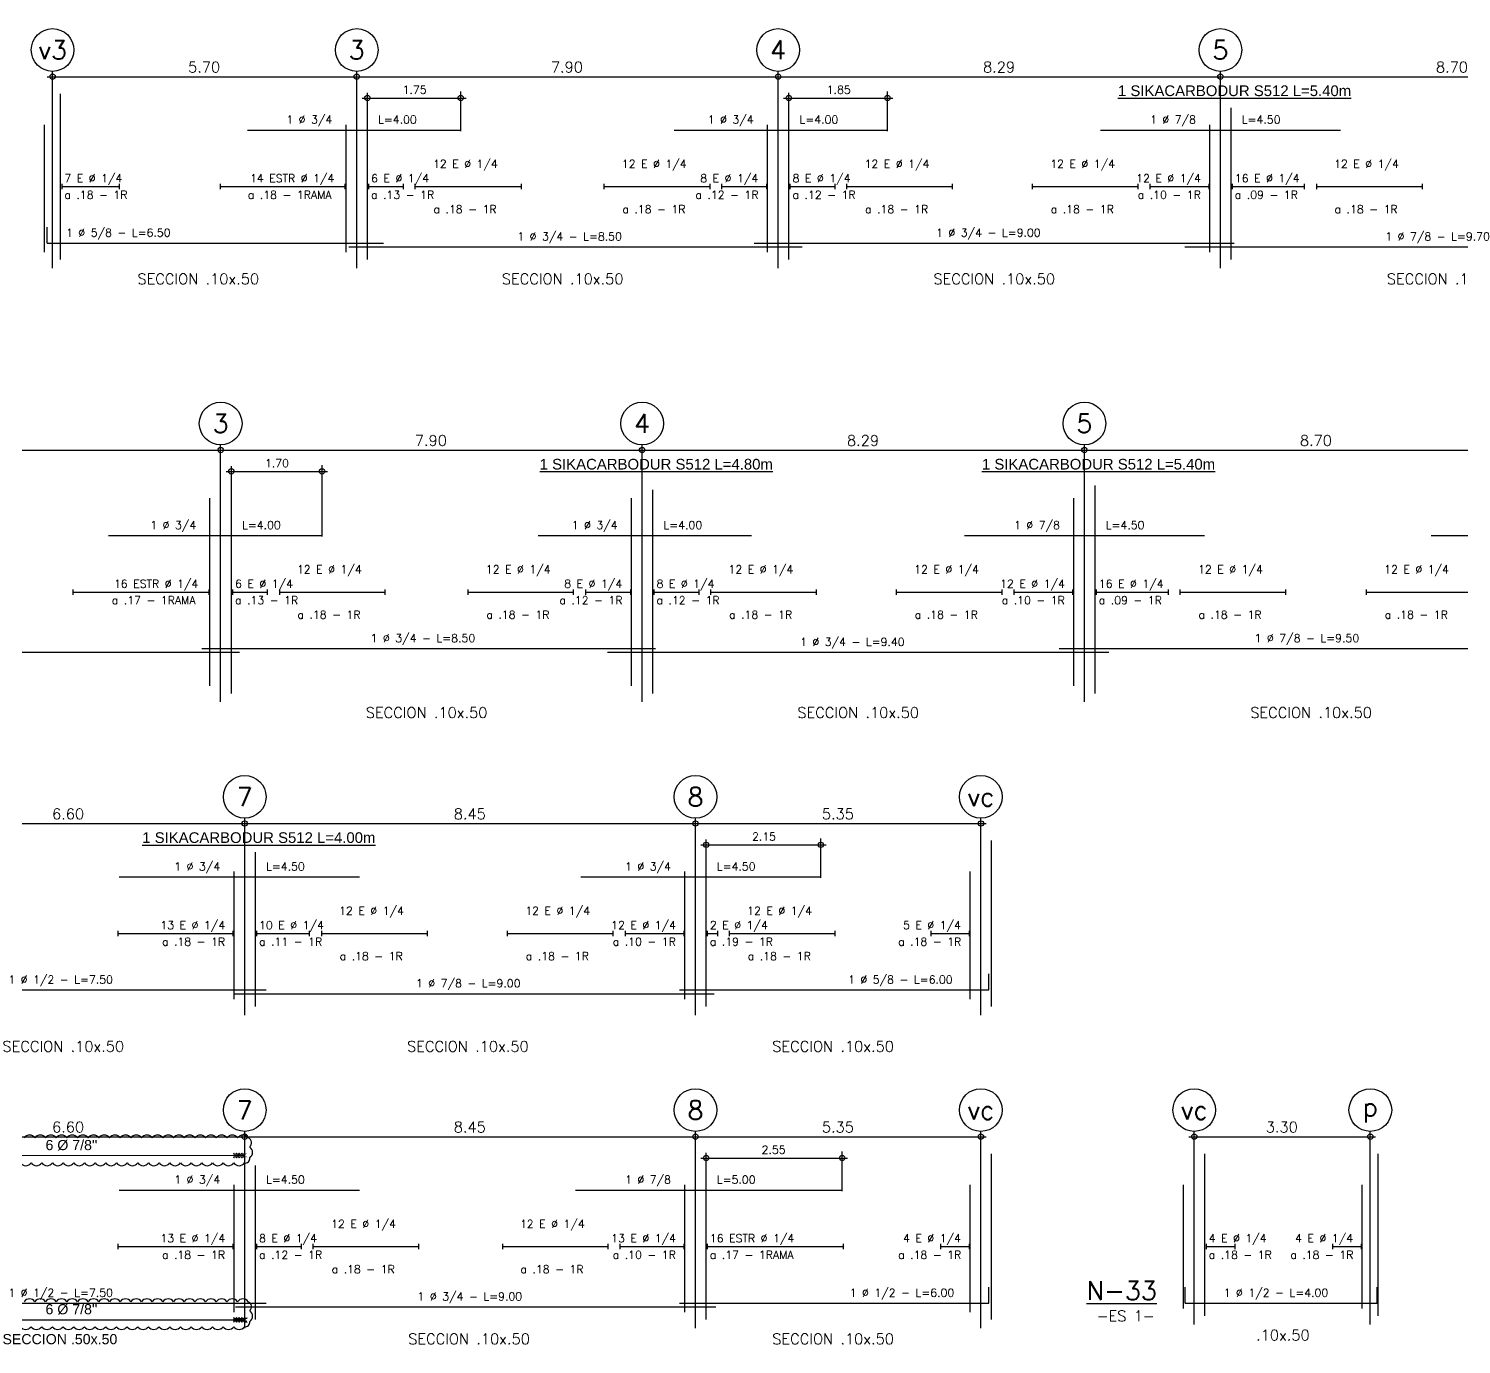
# Model space of a CAD drawing. Header units: millimetres. Extents: x 1 to 301, y -42 to 59.
# Drawn here: x 97.21 to 124.07, y 32.6 to 57.26 of the extents above; entities that cross this region are included whole.
import ezdxf
from ezdxf.enums import TextEntityAlignment as Align

# ---------------------------------------------------------------- set-up
doc = ezdxf.new("R2010")
doc.units = ezdxf.units.MM
doc.header["$LTSCALE"] = 0.0003
doc.header["$PDMODE"] = 34
doc.header["$PDSIZE"] = 0.1
doc.layers.add('SIM-ACHURADOS', color=8, linetype='Continuous')
doc.layers.add('SIM-FIBRACARB', color=4, linetype='Continuous')
doc.styles.add('ARIAL EE', font='arial.ttf')
doc.styles.add('P140', font='SIMPLEX', dxfattribs={"height": 0.35})
doc.styles.add('P60', font='SIMPLEX', dxfattribs={"height": 0.16})
doc.styles.add('P80', font='SIMPLEX', dxfattribs={"height": 0.2})

msp = doc.modelspace()

# ---------------------------------------------------------------- hatches: boundary and pattern name
at = {"layer": 'SIM-ACHURADOS'}
h = msp.add_hatch(dxfattribs=at)
h.set_pattern_fill('AR-SAND', color=256, scale=0.00039)
h.set_pattern_definition([(37.5, (92.060587, 55.013889), (-0.000624012, 0.019087116), [0, -0.01505712, 0, -0.0168402, 0, -0.01609725]), (7.5, (92.060587, 55.01389), (0.017531408, 0.02795618), [0, -0.00812292, 0, -0.01357122, 0, -0.00520065]), (327.5, (92.048403, 55.013889), (0.030848702, 5.605e-05), [0, -0.004953, 0, -0.0178308, 0, -0.0232791]), (317.5, (92.048403, 55.01389), (0.0297787, 0.008694244), [0, -0.0024765, 0, -0.01168908, 0, -0.0133731])])
edge = h.paths.add_edge_path()
edge.add_arc((101.28, 36.183), 0.025, 180, 360, ccw=False)
edge.add_arc((101.23, 36.183), 0.025, 180, 360, ccw=False)
edge.add_arc((101.18, 36.183), 0.025, 180, 360, ccw=False)
edge.add_arc((101.13, 36.183), 0.025, 180, 360, ccw=False)
edge.add_arc((101.08, 36.183), 0.025, 180, 360, ccw=False)
edge.add_line((101.055, 36.183), (101.055, 36.097))
edge.add_arc((101.08, 36.097), 0.025, 360, 540, ccw=False)
edge.add_arc((101.13, 36.097), 0.025, 360, 540, ccw=False)
edge.add_arc((101.18, 36.097), 0.025, 360, 540, ccw=False)
edge.add_arc((101.23, 36.097), 0.025, 360, 540, ccw=False)
edge.add_arc((101.28, 36.097), 0.025, 360, 540, ccw=False)
edge.add_arc((101.304, 36.14), 0.0434, 87.5097, 272.4903, ccw=False)
h = msp.add_hatch(dxfattribs=at)
h.set_pattern_fill('AR-SAND', color=256, scale=0.00039)
h.set_pattern_definition([(37.5, (92.060587, 51.931109), (-0.000624012, 0.019087116), [0, -0.01505712, 0, -0.0168402, 0, -0.01609725]), (7.5, (92.060587, 51.93111), (0.017531408, 0.02795618), [0, -0.00812292, 0, -0.01357122, 0, -0.00520065]), (327.5, (92.048403, 51.931109), (0.030848702, 5.605e-05), [0, -0.004953, 0, -0.0178308, 0, -0.0232791]), (317.5, (92.048403, 51.93111), (0.0297787, 0.008694244), [0, -0.0024765, 0, -0.01168908, 0, -0.0133731])])
edge = h.paths.add_edge_path()
edge.add_arc((101.28, 33.101), 0.025, 180, 360, ccw=False)
edge.add_arc((101.23, 33.101), 0.025, 180, 360, ccw=False)
edge.add_arc((101.18, 33.101), 0.025, 180, 360, ccw=False)
edge.add_arc((101.13, 33.101), 0.025, 180, 360, ccw=False)
edge.add_arc((101.08, 33.101), 0.025, 180, 360, ccw=False)
edge.add_line((101.055, 33.101), (101.055, 33.014))
edge.add_arc((101.08, 33.014), 0.025, 360, 540, ccw=False)
edge.add_arc((101.13, 33.014), 0.025, 360, 540, ccw=False)
edge.add_arc((101.18, 33.014), 0.025, 360, 540, ccw=False)
edge.add_arc((101.23, 33.014), 0.025, 360, 540, ccw=False)
edge.add_arc((101.28, 33.014), 0.025, 360, 540, ccw=False)
edge.add_arc((101.304, 33.057), 0.0434, 87.5097, 272.4903, ccw=False)

# ---------------------------------------------------------------- linework, layer by layer
at = {"color": 6}
for points in [[(97.055, 35.999, 0.520567), (97.255, 35.999, 0.520567), (97.455, 35.999, 0.520567), (97.655, 35.999, 0.520567), (97.855, 35.999, 0.520567), (98.055, 35.999, 0.520567), (98.255, 35.999, 0.520567), (98.455, 35.999, 0.520567), (98.655, 35.999, 0.520567), (98.855, 35.999, 0.520567), (99.055, 35.999, 0.520567), (99.255, 35.999, 0.520567), (99.455, 35.999, 0.520567), (99.655, 35.999, 0.520567), (99.855, 35.999, 0.520567), (100.055, 35.999, 0.520567), (100.255, 35.999, 0.520567), (100.455, 35.999, 0.520567), (100.655, 35.999, 0.520567), (100.855, 35.999, 0.520567), (101.055, 35.999, 0.520567), (101.255, 35.999, 0.520567), (101.356, 36.097, 0.520567), (101.356, 36.297, 0.520567), (101.328, 36.469, 0.520567), (101.128, 36.469, 0.520567), (100.928, 36.469, 0.520567), (100.728, 36.469, 0.520567), (100.528, 36.469, 0.520567), (100.328, 36.469, 0.520567), (100.128, 36.469, 0.520567), (99.928, 36.469, 0.520567), (99.728, 36.469, 0.520567), (99.528, 36.469, 0.520567), (99.328, 36.469, 0.520567), (99.128, 36.469, 0.520567), (98.928, 36.469, 0.520567), (98.728, 36.469, 0.520567), (98.528, 36.469, 0.520567), (98.328, 36.469, 0.520567), (98.128, 36.469, 0.520567), (97.928, 36.469, 0.520567), (97.728, 36.469, 0.520567), (97.528, 36.469, 0.520567), (97.328, 36.469, 0.520567), (97.128, 36.469, 0.520567)], [(97.055, 32.929, 0.520567), (97.255, 32.929, 0.520567), (97.455, 32.929, 0.520567), (97.655, 32.929, 0.520567), (97.855, 32.929, 0.520567), (98.055, 32.929, 0.520567), (98.255, 32.929, 0.520567), (98.455, 32.929, 0.520567), (98.655, 32.929, 0.520567), (98.855, 32.929, 0.520567), (99.055, 32.929, 0.520567), (99.255, 32.929, 0.520567), (99.455, 32.929, 0.520567), (99.655, 32.929, 0.520567), (99.855, 32.929, 0.520567), (100.055, 32.929, 0.520567), (100.255, 32.929, 0.520567), (100.455, 32.929, 0.520567), (100.655, 32.929, 0.520567), (100.855, 32.929, 0.520567), (101.055, 32.929, 0.520567), (101.255, 32.929, 0.520567), (101.356, 33.027, 0.520567), (101.356, 33.227, 0.520567), (101.328, 33.398, 0.520567), (101.128, 33.398, 0.520567), (100.928, 33.398, 0.520567), (100.728, 33.398, 0.520567), (100.528, 33.398, 0.520567), (100.328, 33.398, 0.520567), (100.128, 33.398, 0.520567), (99.928, 33.398, 0.520567), (99.728, 33.398, 0.520567), (99.528, 33.398, 0.520567), (99.328, 33.398, 0.520567), (99.128, 33.398, 0.520567), (98.928, 33.398, 0.520567), (98.728, 33.398, 0.520567), (98.528, 33.398, 0.520567), (98.328, 33.398, 0.520567), (98.128, 33.398, 0.520567), (97.928, 33.398, 0.520567), (97.728, 33.398, 0.520567), (97.528, 33.398, 0.520567), (97.328, 33.398, 0.520567), (97.128, 33.398, 0.520567)]]:
    msp.add_lwpolyline(points, format="xyb", dxfattribs=at)
for points in [[(101.055, 36.097, -1), (101.105, 36.097, -1), (101.155, 36.097, -1), (101.205, 36.097, -1), (101.255, 36.097, -1), (101.255, 36.097, 0.107777), (101.255, 36.183, -1), (101.255, 36.183, -1), (101.205, 36.183, -1), (101.155, 36.183, -1), (101.105, 36.183, -1), (101.055, 36.183)], [(101.055, 33.014, -1), (101.105, 33.014, -1), (101.155, 33.014, -1), (101.205, 33.014, -1), (101.255, 33.014, -1), (101.255, 33.014, 0.107777), (101.255, 33.101, -1), (101.255, 33.101, -1), (101.205, 33.101, -1), (101.155, 33.101, -1), (101.105, 33.101, -1), (101.055, 33.101)]]:
    msp.add_lwpolyline(points, format="xyb")
at = {"layer": 'SIM-ACHURADOS'}
for p, q in [((97.66, 52.771), (97.66, 56.461)), ((103.36, 52.771), (103.36, 56.461)), ((111.26, 52.771), (111.26, 56.461)), ((119.55, 52.771), (119.55, 56.461)), ((97.66, 56.361), (148.65, 56.361)), ((97.81, 52.931), (97.81, 56.041)), ((103.56, 52.931), (103.56, 56.041)), ((103.56, 55.961), (105.31, 55.961)), ((105.31, 55.341), (105.31, 56.081)), ((111.46, 52.931), (111.46, 56.041)), ((111.46, 55.961), (113.31, 55.961)), ((113.31, 55.341), (113.31, 56.081)), ((119.75, 52.931), (119.75, 55.778)), ((97.51, 53.071), (97.51, 55.461)), ((101.31, 55.361), (105.31, 55.361)), ((103.16, 53.071), (103.16, 55.461)), ((109.31, 55.361), (113.31, 55.361)), ((111.06, 53.071), (111.06, 55.461)), ((117.3, 55.361), (121.8, 55.361)), ((119.35, 53.071), (119.35, 55.461)), ((97.83, 54.351), (97.83, 54.251)), ((97.83, 54.301), (98.91, 54.301)), ((98.91, 54.351), (98.91, 54.251)), ((100.8, 54.351), (100.8, 54.251)), ((100.8, 54.301), (103.14, 54.301)), ((103.14, 54.351), (103.14, 54.251)), ((103.58, 54.351), (103.58, 54.251)), ((103.58, 54.301), (104.23, 54.301)), ((104.23, 54.351), (104.23, 54.251)), ((104.45, 54.351), (104.45, 54.251)), ((104.45, 54.301), (106.44, 54.301)), ((106.44, 54.351), (106.44, 54.251)), ((107.99, 54.351), (107.99, 54.251)), ((107.99, 54.301), (109.98, 54.301)), ((109.98, 54.351), (109.98, 54.251)), ((110.2, 54.351), (110.2, 54.251)), ((110.2, 54.301), (111.04, 54.301)), ((111.04, 54.351), (111.04, 54.251)), ((111.48, 54.351), (111.48, 54.251)), ((111.48, 54.301), (112.32, 54.301)), ((112.32, 54.351), (112.32, 54.251)), ((112.54, 54.351), (112.54, 54.251)), ((112.54, 54.301), (114.52, 54.301)), ((114.52, 54.351), (114.52, 54.251)), ((116.02, 54.351), (116.02, 54.251)), ((116.02, 54.301), (118, 54.301)), ((118, 54.351), (118, 54.251)), ((118.23, 54.351), (118.23, 54.251)), ((118.23, 54.301), (119.33, 54.301)), ((119.33, 54.351), (119.33, 54.251)), ((119.77, 54.351), (119.77, 54.251)), ((119.77, 54.301), (121.12, 54.301)), ((121.12, 54.351), (121.12, 54.251)), ((121.35, 54.351), (121.35, 54.251)), ((121.35, 54.301), (123.33, 54.301)), ((123.33, 54.351), (123.33, 54.251)), ((97.56, 53.241), (97.56, 53.541)), ((97.56, 53.241), (103.86, 53.241)), ((110.81, 53.241), (119.81, 53.241)), ((103.21, 53.171), (111.71, 53.171)), ((118.88, 53.171), (128.58, 53.171)), ((100.81, 44.641), (100.81, 49.461)), ((108.71, 44.641), (108.71, 49.461)), ((117, 44.641), (117, 49.461)), ((81.2, 49.361), (146.1, 49.361)), ((101.01, 44.801), (101.01, 49.041)), ((101.01, 48.961), (102.71, 48.961)), ((102.71, 47.741), (102.71, 49.081)), ((108.91, 44.801), (108.91, 48.619)), ((117.2, 44.801), (117.2, 48.7)), ((100.61, 44.941), (100.61, 48.461)), ((108.51, 44.941), (108.51, 48.461)), ((116.8, 44.941), (116.8, 48.461)), ((98.71, 47.761), (102.71, 47.761)), ((106.76, 47.761), (110.76, 47.761)), ((114.75, 47.761), (119.25, 47.761)), ((123.5, 47.761), (128, 47.761)), ((98.04, 46.751), (98.04, 46.651)), ((100.59, 46.751), (100.59, 46.651)), ((101.03, 46.751), (101.03, 46.651)), ((101.68, 46.751), (101.68, 46.651)), ((101.91, 46.751), (101.91, 46.651)), ((103.89, 46.751), (103.89, 46.651)), ((105.44, 46.751), (105.44, 46.651)), ((107.42, 46.751), (107.42, 46.651)), ((107.65, 46.751), (107.65, 46.651)), ((108.49, 46.751), (108.49, 46.651)), ((108.93, 46.751), (108.93, 46.651)), ((109.77, 46.751), (109.77, 46.651)), ((109.99, 46.751), (109.99, 46.651)), ((111.97, 46.751), (111.97, 46.651)), ((113.47, 46.751), (113.47, 46.651)), ((115.45, 46.751), (115.45, 46.651)), ((115.68, 46.751), (115.68, 46.651)), ((116.78, 46.751), (116.78, 46.651)), ((117.22, 46.751), (117.22, 46.651)), ((118.57, 46.751), (118.57, 46.651)), ((118.79, 46.751), (118.79, 46.651)), ((120.77, 46.751), (120.77, 46.651)), ((122.28, 46.751), (122.28, 46.651)), ((98.04, 46.701), (100.59, 46.701)), ((101.03, 46.701), (101.68, 46.701)), ((101.91, 46.701), (103.89, 46.701)), ((105.44, 46.701), (107.42, 46.701)), ((107.65, 46.701), (108.49, 46.701)), ((108.93, 46.701), (109.77, 46.701)), ((109.99, 46.701), (111.97, 46.701)), ((113.47, 46.701), (115.45, 46.701)), ((115.68, 46.701), (116.78, 46.701)), ((117.22, 46.701), (118.57, 46.701)), ((118.79, 46.701), (120.77, 46.701)), ((122.28, 46.701), (124.26, 46.701)), ((91.46, 45.571), (101.16, 45.571)), ((100.46, 45.641), (108.96, 45.641)), ((108.06, 45.571), (117.46, 45.571)), ((116.53, 45.641), (126.03, 45.641)), ((101.26, 38.771), (101.26, 42.461)), ((109.71, 38.771), (109.71, 42.461)), ((115.06, 38.771), (115.06, 42.461)), ((81.2, 42.361), (115.06, 42.361)), ((109.91, 38.931), (109.91, 42.041)), ((109.91, 41.961), (112.06, 41.961)), ((112.06, 41.341), (112.06, 42.081)), ((115.26, 38.931), (115.26, 42.041)), ((101.46, 38.931), (101.46, 41.822)), ((98.91, 41.361), (103.41, 41.361)), ((101.06, 39.071), (101.06, 41.461)), ((107.56, 41.361), (112.06, 41.361)), ((109.51, 39.071), (109.51, 41.461)), ((114.86, 39.071), (114.86, 41.461)), ((98.88, 40.351), (98.88, 40.251)), ((98.88, 40.301), (101.04, 40.301)), ((101.04, 40.351), (101.04, 40.251)), ((101.48, 40.351), (101.48, 40.251)), ((101.48, 40.301), (102.47, 40.301)), ((102.47, 40.351), (102.47, 40.251)), ((102.7, 40.351), (102.7, 40.251)), ((102.7, 40.301), (104.68, 40.301)), ((104.68, 40.351), (104.68, 40.251)), ((106.18, 40.351), (106.18, 40.251)), ((106.18, 40.301), (108.16, 40.301)), ((108.16, 40.351), (108.16, 40.251)), ((108.39, 40.351), (108.39, 40.251)), ((108.39, 40.301), (109.49, 40.301)), ((109.49, 40.351), (109.49, 40.251)), ((109.93, 40.351), (109.93, 40.251)), ((109.93, 40.301), (110.12, 40.301)), ((110.12, 40.351), (110.12, 40.251)), ((110.34, 40.351), (110.34, 40.251)), ((110.34, 40.301), (112.32, 40.301)), ((112.32, 40.351), (112.32, 40.251)), ((114.12, 40.351), (114.12, 40.251)), ((114.12, 40.301), (114.84, 40.301)), ((114.84, 40.351), (114.84, 40.251)), ((115.21, 39.241), (115.21, 39.541)), ((94.16, 39.241), (101.66, 39.241)), ((109.41, 39.241), (115.21, 39.241)), ((101.06, 39.171), (110.06, 39.171)), ((101.26, 32.901), (101.26, 36.591)), ((109.71, 32.901), (109.71, 36.591)), ((115.06, 32.901), (115.06, 36.591)), ((119.06, 32.971), (119.06, 36.591)), ((122.36, 32.971), (122.36, 36.591)), ((81.2, 36.491), (115.06, 36.491)), ((119.06, 36.491), (122.36, 36.491)), ((109.91, 33.061), (109.91, 36.171)), ((109.91, 36.091), (112.46, 36.091)), ((112.46, 35.471), (112.46, 36.211)), ((115.26, 33.061), (115.26, 36.171)), ((119.26, 33.131), (119.26, 36.171)), ((122.51, 33.131), (122.51, 36.171)), ((101.46, 33.061), (101.46, 35.952)), ((98.91, 35.491), (103.41, 35.491)), ((101.06, 33.201), (101.06, 35.591)), ((107.46, 35.491), (112.46, 35.491)), ((109.51, 33.201), (109.51, 35.591)), ((114.86, 33.201), (114.86, 35.591)), ((118.86, 33.271), (118.86, 35.591)), ((122.21, 33.271), (122.21, 35.591)), ((98.88, 34.481), (98.88, 34.381)), ((98.88, 34.431), (101.04, 34.431)), ((101.04, 34.481), (101.04, 34.381)), ((101.48, 34.481), (101.48, 34.381)), ((101.48, 34.431), (102.32, 34.431)), ((102.32, 34.481), (102.32, 34.381)), ((102.54, 34.481), (102.54, 34.381)), ((102.54, 34.431), (104.52, 34.431)), ((104.52, 34.481), (104.52, 34.381)), ((106.09, 34.481), (106.09, 34.381)), ((106.09, 34.431), (108.07, 34.431)), ((108.07, 34.481), (108.07, 34.381)), ((108.29, 34.481), (108.29, 34.381)), ((108.29, 34.431), (109.49, 34.431)), ((109.49, 34.481), (109.49, 34.381)), ((109.93, 34.481), (109.93, 34.381)), ((109.93, 34.431), (112.48, 34.431)), ((112.48, 34.481), (112.48, 34.381)), ((114.3, 34.481), (114.3, 34.381)), ((114.3, 34.431), (114.84, 34.431)), ((114.84, 34.481), (114.84, 34.381)), ((119.28, 34.481), (119.28, 34.381)), ((119.28, 34.431), (119.82, 34.431)), ((119.82, 34.481), (119.82, 34.381)), ((121.65, 34.481), (121.65, 34.381)), ((121.65, 34.431), (122.19, 34.431)), ((122.19, 34.481), (122.19, 34.381)), ((115.21, 33.371), (115.21, 33.671)), ((118.89, 33.371), (118.89, 33.671)), ((122.49, 33.371), (122.49, 33.671)), ((94.16, 33.371), (101.66, 33.371)), ((101.09, 33.301), (110.09, 33.301)), ((109.41, 33.371), (115.21, 33.371)), ((118.89, 33.371), (122.49, 33.371))]:
    msp.add_line(p, q, dxfattribs=at)
for centre in [(97.66, 56.861), (103.36, 56.861), (111.26, 56.861), (119.55, 56.861), (100.81, 49.861), (108.71, 49.861), (117, 49.861), (101.26, 42.861), (109.71, 42.861), (115.06, 42.861), (101.26, 36.991), (109.71, 36.991), (115.06, 36.991), (119.06, 36.991), (122.36, 36.991)]:
    msp.add_circle(centre, 0.4, dxfattribs=at)
for p in [(97.66, 56.361), (103.36, 56.361), (111.26, 56.361), (119.55, 56.361), (103.56, 55.961), (105.31, 55.961), (111.46, 55.961), (113.31, 55.961), (100.81, 49.361), (108.71, 49.361), (117, 49.361), (101.01, 48.961), (102.71, 48.961), (101.26, 42.361), (109.71, 42.361), (115.06, 42.361), (109.91, 41.961), (112.06, 41.961), (101.26, 36.491), (101.26, 36.491), (109.71, 36.491), (115.06, 36.491), (119.06, 36.491), (122.36, 36.491), (109.91, 36.091), (112.46, 36.091)]:
    msp.add_point(p, dxfattribs=at)
at = {"layer": 'SIM-FIBRACARB'}
for p, q in [((94.699, 36.144), (101.26, 36.14)), ((94.699, 33.062), (101.26, 33.057))]:
    msp.add_line(p, q, dxfattribs=at)

# ---------------------------------------------------------------- texts
at = {"layer": 'SIM-ACHURADOS', "style": 'P140'}
for s, p in [('v3', (97.66, 56.861)), ('3', (103.36, 56.861)), ('4', (111.26, 56.861)), ('5', (119.55, 56.861)), ('3', (100.81, 49.861)), ('4', (108.71, 49.861)), ('5', (117, 49.861)), ('7', (101.26, 42.861)), ('8', (109.71, 42.861)), ('vc', (115.06, 42.861)), ('7', (101.26, 36.991)), ('8', (109.71, 36.991)), ('p', (122.36, 36.991)), ('vc', (115.06, 36.991)), ('vc', (119.06, 36.991))]:
    msp.add_text(s, height=0.35, dxfattribs=at).set_placement(p, align=Align.MIDDLE)
at = {"layer": 'SIM-ACHURADOS'}
for s, height, style, p in [('5.70', 0.2, 'P80', (100.2, 56.441)), ('7.90', 0.2, 'P80', (107, 56.441)), ('8.29', 0.2, 'P80', (115.1, 56.441)), ('8.70', 0.2, 'P80', (123.59, 56.441)), ('1.75', 0.15, 'P60', (104.22, 56.041)), ('1.85', 0.15, 'P60', (112.17, 56.041)), ('1 %%c 3/4', 0.15, 'P60', (102.04, 55.481)), ('L=4.00', 0.15, 'P60', (103.76, 55.481)), ('1 %%c 3/4', 0.15, 'P60', (109.94, 55.481)), ('L=4.00', 0.15, 'P60', (111.66, 55.481)), ('1 %%c 7/8', 0.15, 'P60', (118.23, 55.481)), ('L=4.50', 0.15, 'P60', (119.95, 55.481)), ('12 E %%c 1/4', 0.15, 'P60', (104.79, 54.651)), ('12 E %%c 1/4', 0.15, 'P60', (108.33, 54.651)), ('12 E %%c 1/4', 0.15, 'P60', (112.88, 54.651)), ('12 E %%c 1/4', 0.15, 'P60', (116.36, 54.651)), ('12 E %%c 1/4', 0.15, 'P60', (121.68, 54.651)), ('7 E %%c 1/4', 0.15, 'P60', (97.88, 54.381)), ('14 ESTR %%c 1/4', 0.15, 'P60', (101.36, 54.381)), ('6 E %%c 1/4', 0.15, 'P60', (103.63, 54.381)), ('8 E %%c 1/4', 0.15, 'P60', (109.8, 54.381)), ('8 E %%c 1/4', 0.15, 'P60', (111.53, 54.381)), ('12 E %%c 1/4', 0.15, 'P60', (117.97, 54.381)), ('16 E %%c 1/4', 0.15, 'P60', (119.82, 54.381)), ('a .18 - 1R', 0.15, 'P60', (97.88, 54.071)), ('a .18 - 1RAMA', 0.15, 'P60', (101.32, 54.071)), ('a .13 - 1R', 0.15, 'P60', (103.63, 54.071)), ('a .12 - 1R', 0.15, 'P60', (109.71, 54.071)), ('a .12 - 1R', 0.15, 'P60', (111.53, 54.071)), ('a .10 - 1R', 0.15, 'P60', (118, 54.071)), ('a .09 - 1R', 0.15, 'P60', (119.82, 54.071)), ('a .18 - 1R', 0.15, 'P60', (104.8, 53.801)), ('a .18 - 1R', 0.15, 'P60', (108.34, 53.801)), ('a .18 - 1R', 0.15, 'P60', (112.89, 53.801)), ('a .18 - 1R', 0.15, 'P60', (116.37, 53.801)), ('a .18 - 1R', 0.15, 'P60', (121.69, 53.801)), ('1 %%c 5/8 - L=6.50', 0.15, 'P60', (97.91, 53.361)), ('1 %%c 3/4 - L=8.50', 0.15, 'P60', (106.37, 53.291)), ('1 %%c 3/4 - L=9.00', 0.15, 'P60', (114.22, 53.361)), ('1 %%c 7/8 - L=9.70', 0.15, 'P60', (122.64, 53.291)), ('SECCION .10x.50', 0.2, 'P80', (99.25, 52.471)), ('SECCION .10x.50', 0.2, 'P80', (106.08, 52.471)), ('SECCION .10x.50', 0.2, 'P80', (114.17, 52.471)), ('SECCION .10x.50', 0.2, 'P80', (122.67, 52.471)), ('7.90', 0.2, 'P80', (104.45, 49.441)), ('8.29', 0.2, 'P80', (112.55, 49.441)), ('8.70', 0.2, 'P80', (121.04, 49.441)), ('1.70', 0.15, 'P60', (101.64, 49.041)), ('1 %%c 3/4', 0.15, 'P60', (99.49, 47.881)), ('L=4.00', 0.15, 'P60', (101.21, 47.881)), ('1 %%c 3/4', 0.15, 'P60', (107.39, 47.881)), ('L=4.00', 0.15, 'P60', (109.11, 47.881)), ('1 %%c 7/8', 0.15, 'P60', (115.68, 47.881)), ('L=4.50', 0.15, 'P60', (117.4, 47.881)), ('12 E %%c 1/4', 0.15, 'P60', (102.24, 47.051)), ('12 E %%c 1/4', 0.15, 'P60', (105.78, 47.051)), ('12 E %%c 1/4', 0.15, 'P60', (110.33, 47.051)), ('12 E %%c 1/4', 0.15, 'P60', (113.81, 47.051)), ('12 E %%c 1/4', 0.15, 'P60', (119.13, 47.051)), ('12 E %%c 1/4', 0.15, 'P60', (122.62, 47.051)), ('16 ESTR %%c 1/4', 0.15, 'P60', (98.81, 46.781)), ('6 E %%c 1/4', 0.15, 'P60', (101.08, 46.781)), ('8 E %%c 1/4', 0.15, 'P60', (107.25, 46.781)), ('8 E %%c 1/4', 0.15, 'P60', (108.98, 46.781)), ('12 E %%c 1/4', 0.15, 'P60', (115.42, 46.781)), ('16 E %%c 1/4', 0.15, 'P60', (117.27, 46.781)), ('a .17 - 1RAMA', 0.15, 'P60', (98.77, 46.471)), ('a .13 - 1R', 0.15, 'P60', (101.08, 46.471)), ('a .12 - 1R', 0.15, 'P60', (107.16, 46.471)), ('a .12 - 1R', 0.15, 'P60', (108.98, 46.471)), ('a .10 - 1R', 0.15, 'P60', (115.45, 46.471)), ('a .09 - 1R', 0.15, 'P60', (117.27, 46.471)), ('a .18 - 1R', 0.15, 'P60', (102.25, 46.201)), ('a .18 - 1R', 0.15, 'P60', (105.79, 46.201)), ('a .18 - 1R', 0.15, 'P60', (110.34, 46.201)), ('a .18 - 1R', 0.15, 'P60', (113.82, 46.201)), ('a .18 - 1R', 0.15, 'P60', (119.14, 46.201)), ('a .18 - 1R', 0.15, 'P60', (122.63, 46.201)), ('1 %%c 3/4 - L=8.50', 0.15, 'P60', (103.62, 45.761)), ('1 %%c 7/8 - L=9.50', 0.15, 'P60', (120.19, 45.761)), ('1 %%c 3/4 - L=9.40', 0.15, 'P60', (111.67, 45.691)), ('SECCION .10x.50', 0.2, 'P80', (103.53, 44.341)), ('SECCION .10x.50', 0.2, 'P80', (111.62, 44.341)), ('SECCION .10x.50', 0.2, 'P80', (120.11, 44.341)), ('6.60', 0.2, 'P80', (97.65, 42.441)), ('8.45', 0.2, 'P80', (105.18, 42.441)), ('5.35', 0.2, 'P80', (112.08, 42.441)), ('2.15', 0.15, 'P60', (110.77, 42.041)), ('1 %%c 3/4', 0.15, 'P60', (99.94, 41.481)), ('L=4.50', 0.15, 'P60', (101.66, 41.481)), ('1 %%c 3/4', 0.15, 'P60', (108.39, 41.481)), ('L=4.50', 0.15, 'P60', (110.11, 41.481)), ('12 E %%c 1/4', 0.15, 'P60', (103.03, 40.651)), ('12 E %%c 1/4', 0.15, 'P60', (106.52, 40.651)), ('12 E %%c 1/4', 0.15, 'P60', (110.68, 40.651)), ('13 E %%c 1/4', 0.15, 'P60', (99.68, 40.381)), ('10 E %%c 1/4', 0.15, 'P60', (101.53, 40.381)), ('12 E %%c 1/4', 0.15, 'P60', (108.13, 40.381)), ('2 E %%c 1/4', 0.15, 'P60', (109.98, 40.381)), ('5 E %%c 1/4', 0.15, 'P60', (113.6, 40.381)), ('a .18 - 1R', 0.15, 'P60', (99.71, 40.071)), ('a .11 - 1R', 0.15, 'P60', (101.53, 40.071)), ('a .10 - 1R', 0.15, 'P60', (108.16, 40.071)), ('a .19 - 1R', 0.15, 'P60', (109.98, 40.071)), ('a .18 - 1R', 0.15, 'P60', (113.51, 40.071)), ('a .18 - 1R', 0.15, 'P60', (103.04, 39.801)), ('a .18 - 1R', 0.15, 'P60', (106.53, 39.801)), ('a .18 - 1R', 0.15, 'P60', (110.69, 39.801)), ('1 %%c 1/2 - L=7.50', 0.15, 'P60', (96.83, 39.361)), ('1 %%c 5/8 - L=6.00', 0.15, 'P60', (112.57, 39.361)), ('1 %%c 7/8 - L=9.00', 0.15, 'P60', (104.47, 39.291)), ('SECCION .10x.50', 0.2, 'P80', (96.72, 38.084)), ('SECCION .10x.50', 0.2, 'P80', (104.304, 38.084)), ('SECCION .10x.50', 0.2, 'P80', (111.15, 38.084)), ('6.60', 0.2, 'P80', (97.65, 36.571)), ('8.45', 0.2, 'P80', (105.18, 36.571)), ('5.35', 0.2, 'P80', (112.08, 36.571)), ('3.30', 0.2, 'P80', (120.4, 36.571)), ('2.55', 0.15, 'P60', (110.95, 36.171)), ('1 %%c 3/4', 0.15, 'P60', (99.94, 35.611)), ('L=4.50', 0.15, 'P60', (101.66, 35.611)), ('1 %%c 7/8', 0.15, 'P60', (108.39, 35.611)), ('L=5.00', 0.15, 'P60', (110.11, 35.611)), ('12 E %%c 1/4', 0.15, 'P60', (102.88, 34.781)), ('12 E %%c 1/4', 0.15, 'P60', (106.42, 34.781)), ('13 E %%c 1/4', 0.15, 'P60', (99.68, 34.511)), ('8 E %%c 1/4', 0.15, 'P60', (101.53, 34.511)), ('13 E %%c 1/4', 0.15, 'P60', (108.13, 34.511)), ('16 ESTR %%c 1/4', 0.15, 'P60', (109.98, 34.511)), ('4 E %%c 1/4', 0.15, 'P60', (113.6, 34.511)), ('4 E %%c 1/4', 0.15, 'P60', (119.33, 34.511)), ('4 E %%c 1/4', 0.15, 'P60', (120.95, 34.511)), ('a .18 - 1R', 0.15, 'P60', (99.71, 34.201)), ('a .12 - 1R', 0.15, 'P60', (101.53, 34.201)), ('a .10 - 1R', 0.15, 'P60', (108.16, 34.201)), ('a .17 - 1RAMA', 0.15, 'P60', (109.98, 34.201)), ('a .18 - 1R', 0.15, 'P60', (113.51, 34.201)), ('a .18 - 1R', 0.15, 'P60', (119.33, 34.201)), ('a .18 - 1R', 0.15, 'P60', (120.86, 34.201)), ('a .18 - 1R', 0.15, 'P60', (102.89, 33.931)), ('a .18 - 1R', 0.15, 'P60', (106.43, 33.931)), ('1 %%c 1/2 - L=7.50', 0.15, 'P60', (96.83, 33.491)), ('1 %%c 3/4 - L=9.00', 0.15, 'P60', (104.5, 33.421)), ('1 %%c 1/2 - L=6.00', 0.15, 'P60', (112.6, 33.491)), ('1 %%c 1/2 - L=4.00', 0.15, 'P60', (119.61, 33.491)), ('-ES 1-', 0.2, 'P80', (117.23, 33.031)), ('SECCION .10x.50', 0.2, 'P80', (104.326, 32.601)), ('SECCION .10x.50', 0.2, 'P80', (111.15, 32.601)), ('.10x.50', 0.2, 'P80', (120.22, 32.671))]:
    msp.add_text(s, height=height, dxfattribs=dict(at, style=style)).set_placement(p)
at = {"layer": 'SIM-ACHURADOS', "style": 'P140'}
msp.add_text('%%UN-33', height=0.35, dxfattribs=at).set_placement((118.36, 33.431), align=Align.RIGHT)
at = {"layer": 'SIM-FIBRACARB', "style": 'ARIAL EE'}
for s, p in [("6 %%C 7/8'' ", (97.527, 36.239)), ("6 %%C 7/8'' ", (97.527, 33.162)), ('SECCION .50x.50', (96.72, 32.601))]:
    msp.add_text(s, height=0.19, dxfattribs=at).set_placement(p)
at = {"layer": 'SIM-FIBRACARB', "char_height": 0.2, "attachment_point": 1, "style": 'ARIAL EE'}
for s, width, insert in [('{\\L1 SIKACARBODUR S512 L=5.40m}', 4.47114, (117.63, 56.197)), ('{\\L1 SIKACARBODUR S512 L=4.80m}', 4.44146, (106.79, 49.197)), ('{\\L1 SIKACARBODUR S512 L=5.40m}', 4.43994, (115.08, 49.197)), ('{\\L1 SIKACARBODUR S512 L=4.00m}', 4.4846, (99.34, 42.197))]:
    msp.add_mtext_dynamic_manual_height_columns(s, width=width, gutter_width=0.005, heights=[0], dxfattribs=dict(at, insert=insert))

doc.saveas('drawing.dxf')
